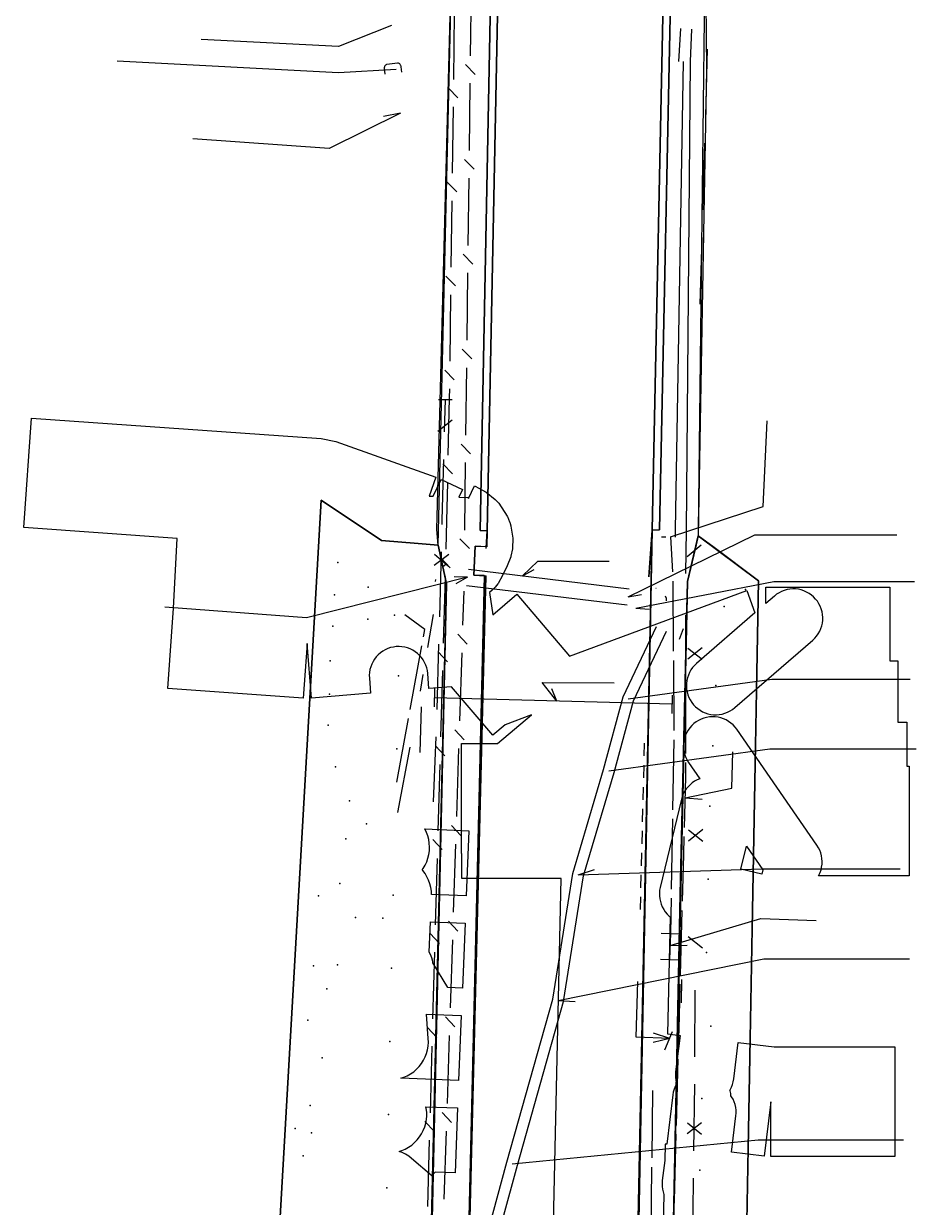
# Model space of a CAD drawing. Header units: metres. Extents: x -3903 to -3714, y 4981 to 6033.
# Drawn here: x -3834.5 to -3785.7, y 5072.1 to 5136.8 of the extents above; entities that cross this region are included whole.
import ezdxf

# ---------------------------------------------------------------- set-up
doc = ezdxf.new("R2010")
doc.units = ezdxf.units.M
for name, color, linetype in [('BENCH', 7, 'Continuous'), ('BOUNDARY', 7, 'Continuous'), ('BUSH', 7, 'Continuous'), ('CURB', 7, 'Continuous'), ('ELECTR_CABLE', 7, 'Continuous'), ('ELECTR_CABLE_COMM', 7, 'Continuous'), ('GRASS', 7, 'Continuous'), ('GROUND', 7, 'Continuous'), ('OVERHEAD_POWER_LINE', 7, 'Continuous'), ('ROAD', 7, 'Continuous'), ('SEWER', 7, 'Continuous'), ('SIDEWALK_PATH', 7, 'Continuous'), ('TRASH_BIN', 7, 'Continuous'), ('TREE', 7, 'Continuous')]:
    doc.layers.add(name, color=color, linetype=linetype)

msp = doc.modelspace()

# ---------------------------------------------------------------- linework, layer by layer
at = {"layer": 'BENCH'}
msp.add_point((-3814.823, 5087.925), dxfattribs=at)
at = {"layer": 'BOUNDARY'}
msp.add_lwpolyline([(-3797.204, 5141.794), (-3797.587, 5109.105), (-3797.591, 5108.839), (-3794.291, 5106.381), (-3796.136, 5005.265), (-3793.431, 5003.684), (-3793.82, 5002.753), (-3794.582, 5000.564), (-3822.448, 5003.496), (-3823.507, 5003.337), (-3824.261, 5004.669), (-3818.195, 5110.784), (-3814.893, 5108.573), (-3812.899, 5108.411), (-3811.801, 5108.322), (-3810.997, 5142.297)], dxfattribs=at)
at = {"layer": 'BUSH'}
for p in [(-3817.288, 5107.372), (-3815.633, 5106.036), (-3817.459, 5105.602), (-3795.012, 5105.901), (-3796.175, 5104.972), (-3815.655, 5104.284), (-3814.193, 5104.491), (-3817.556, 5103.896), (-3817.696, 5102.008), (-3817.744, 5100.175), (-3817.814, 5098.487), (-3816.654, 5094.352), (-3815.713, 5093.095), (-3816.843, 5092.274), (-3817.168, 5089.826), (-3818.348, 5089.142), (-3818.613, 5085.326), (-3817.304, 5085.378), (-3817.888, 5084.063), (-3818.146, 5080.289), (-3818.796, 5077.689), (-3819.612, 5076.422), (-3818.731, 5076.19), (-3819.187, 5074.926)]:
    msp.add_point(p, dxfattribs=at)
at = {"layer": 'CURB'}
for points in [[(-3809.136, 5108.243), (-3809.115, 5109.113)], [(-3794.582, 5000.564), (-3795.179, 5000.85), (-3801.982, 5011.9), (-3800.099, 5109.153)], [(-3793.818, 5002.753), (-3796.34, 5004.179), (-3799.613, 5010.025), (-3800.123, 5016.502), (-3799.865, 5032.574), (-3798.985, 5069.629), (-3798.57, 5089.233), (-3798.177, 5106.332), (-3797.591, 5108.839)], [(-3811.801, 5108.322), (-3811.349, 5106.22), (-3813.304, 5019.769), (-3813.478, 5015.74), (-3817.767, 5007.957), (-3817.912, 5007.856), (-3819.553, 5006.717), (-3822.191, 5004.886), (-3822.491, 5003.572), (-3822.448, 5003.496)], [(-3809.136, 5108.243), (-3809.783, 5108.273), (-3809.858, 5106.686), (-3809.176, 5106.654)], [(-3822.448, 5003.496), (-3811.452, 5015.156), (-3809.176, 5106.654)], [(-3800.537, 5096.799), (-3800.519, 5097.5)], [(-3800.567, 5095.598), (-3800.55, 5096.3)], [(-3809.524, 5095.235), (-3809.509, 5095.943)], [(-3800.598, 5094.398), (-3800.58, 5095.099)], [(-3809.549, 5094.026), (-3809.534, 5094.735)], [(-3800.628, 5093.197), (-3800.611, 5093.898)], [(-3800.659, 5091.996), (-3800.641, 5092.697)], [(-3800.689, 5090.795), (-3800.671, 5091.496)], [(-3800.72, 5089.594), (-3800.702, 5090.295)], [(-3800.744, 5088.393), (-3800.731, 5089.094)], [(-3809.936, 5077.11), (-3809.919, 5077.818)]]:
    msp.add_lwpolyline(points, dxfattribs=at)
at = {"layer": 'ELECTR_CABLE'}
for points in [[(-3798.555, 5136.58), (-3798.659, 5134.783)], [(-3798.012, 5134.777), (-3797.943, 5136.545)], [(-3797.18, 5131.802), (-3797.073, 5135.447)], [(-3798.409, 5134.773), (-3798.844, 5109.158), (-3798.851, 5108.771)], [(-3798.272, 5106.785), (-3798.23, 5109.127), (-3798.012, 5134.777)], [(-3797.331, 5126.657), (-3797.224, 5130.302)], [(-3797.481, 5121.513), (-3797.375, 5125.158)], [(-3811.781, 5116.299), (-3811.031, 5116.299)], [(-3811.453, 5114.519), (-3811.406, 5116.299)], [(-3811.826, 5114.569), (-3811.031, 5115.176)], [(-3799.101, 5108.775), (-3794.031, 5110.432), (-3793.817, 5115.119)], [(-3811.587, 5109.462), (-3811.581, 5109.666), (-3811.493, 5113.02)], [(-3799.601, 5108.784), (-3799.351, 5108.779)], [(-3799.101, 5108.775), (-3798.99, 5106.86)], [(-3811.72, 5104.404), (-3811.626, 5107.962)], [(-3798.192, 5107.714), (-3797.419, 5108.349)], [(-3812.02, 5107.227), (-3811.225, 5107.834)], [(-3812.006, 5107.827), (-3811.24, 5107.184)], [(-3798.974, 5106.36), (-3798.951, 5102.524)], [(-3812.534, 5103.722), (-3813.627, 5104.51)], [(-3812.368, 5102.738), (-3812.063, 5104.532)], [(-3798.273, 5100.973), (-3798.272, 5104.514)], [(-3812.61, 5103.309), (-3812.534, 5103.722)], [(-3798.608, 5103.182), (-3798.388, 5103.775)], [(-3813.34, 5099.339), (-3812.7, 5102.817)], [(-3811.854, 5099.346), (-3811.76, 5102.905)], [(-3798.15, 5102.102), (-3797.374, 5102.734)], [(-3798.155, 5102.702), (-3797.369, 5102.084)], [(-3798.948, 5102.024), (-3798.924, 5098.187)], [(-3812.775, 5100.339), (-3812.619, 5101.259)], [(-3805.311, 5099.799), (-3806.113, 5100.812)], [(-3806.113, 5100.812), (-3802.181, 5100.791)], [(-3812.002, 5100.484), (-3812.029, 5099.484)], [(-3805.311, 5099.799), (-3805.588, 5100.472)], [(-3799.007, 5100.125), (-3799.035, 5099.125)], [(-3798.273, 5096.932), (-3798.273, 5100.473)], [(-3799.021, 5099.625), (-3812.015, 5099.984)], [(-3814.07, 5095.37), (-3813.43, 5098.847)], [(-3812.056, 5094.291), (-3811.908, 5097.847)], [(-3798.921, 5097.687), (-3798.988, 5093.851)], [(-3814.012, 5093.698), (-3813.329, 5097.273)], [(-3798.302, 5094.505), (-3795.743, 5095.033), (-3795.705, 5097.016)], [(-3798.345, 5092.892), (-3798.273, 5095.63), (-3798.273, 5096.432)], [(-3798.302, 5094.505), (-3797.37, 5094.442)], [(-3798.997, 5093.351), (-3799.064, 5089.515)], [(-3798.45, 5088.852), (-3798.384, 5091.383), (-3798.358, 5092.392)], [(-3798.115, 5092.764), (-3797.333, 5092.14)], [(-3798.114, 5092.164), (-3797.334, 5092.79)], [(-3799.073, 5089.015), (-3799.106, 5087.097)], [(-3799.128, 5086.429), (-3794.167, 5087.901), (-3791.134, 5087.801)], [(-3798.555, 5084.813), (-3798.463, 5088.353)], [(-3799.606, 5087.114), (-3798.606, 5087.08)], [(-3799.106, 5087.097), (-3799.154, 5085.663)], [(-3798.132, 5086.926), (-3797.35, 5086.302)], [(-3799.128, 5086.429), (-3798.194, 5086.446)], [(-3799.654, 5085.68), (-3798.654, 5085.646)], [(-3799.147, 5081.349), (-3800.985, 5081.423), (-3800.89, 5084.456)], [(-3798.614, 5082.543), (-3798.568, 5084.313)], [(-3798.506, 5083.291), (-3798.478, 5084.582)], [(-3797.774, 5080.347), (-3797.764, 5083.994)], [(-3798.664, 5080.731), (-3798.614, 5082.543)], [(-3799.147, 5081.349), (-3800.036, 5081.635)], [(-3799.408, 5080.72), (-3798.986, 5081.736)], [(-3799.147, 5081.349), (-3800.056, 5081.135)], [(-3798.778, 5076.608), (-3798.678, 5080.232)], [(-3797.824, 5075.201), (-3797.781, 5078.847)], [(-3800.111, 5074.815), (-3800.071, 5078.511)], [(-3798.187, 5076.144), (-3797.401, 5076.762)], [(-3798.182, 5076.744), (-3797.406, 5076.112)], [(-3798.892, 5072.485), (-3798.792, 5076.109)], [(-3800.157, 5070.619), (-3800.117, 5074.315)], [(-3797.885, 5070.055), (-3797.842, 5073.701)]]:
    msp.add_lwpolyline(points, dxfattribs=at)
for points in [[(-3810.269, 5089.153), (-3812.16, 5089.231), (-3812.169, 5089.406), (-3812.201, 5089.61), (-3812.253, 5089.809), (-3812.324, 5090.003), (-3812.413, 5090.189), (-3812.52, 5090.365), (-3812.644, 5090.529), (-3812.679, 5090.567), (-3812.619, 5090.648), (-3812.515, 5090.826), (-3812.428, 5091.013), (-3812.36, 5091.208), (-3812.311, 5091.408), (-3812.283, 5091.612), (-3812.274, 5091.818), (-3812.286, 5092.024), (-3812.318, 5092.227), (-3812.369, 5092.427), (-3812.44, 5092.62), (-3812.53, 5092.806), (-3812.532, 5092.81), (-3810.121, 5092.709)], [(-3810.332, 5087.654), (-3810.481, 5084.098), (-3811.281, 5084.131), (-3812.086, 5085.489), (-3812.096, 5085.552), (-3812.151, 5085.751), (-3812.225, 5085.943), (-3812.286, 5086.065), (-3812.217, 5087.733)], [(-3810.543, 5082.599), (-3810.692, 5079.043), (-3813.84, 5079.174), (-3813.677, 5079.229), (-3813.489, 5079.312), (-3813.31, 5079.414), (-3813.141, 5079.533), (-3812.986, 5079.668), (-3812.844, 5079.817), (-3812.717, 5079.98), (-3812.607, 5080.154), (-3812.515, 5080.338), (-3812.441, 5080.531), (-3812.386, 5080.73), (-3812.351, 5080.933), (-3812.336, 5081.138), (-3812.342, 5081.344), (-3812.442, 5082.678)], [(-3810.753, 5077.559), (-3810.875, 5074.001), (-3811.97, 5074.039), (-3812.14, 5073.839), (-3813.251, 5074.787), (-3813.414, 5074.913), (-3813.589, 5075.022), (-3813.774, 5075.113), (-3813.935, 5075.174), (-3813.788, 5075.221), (-3813.599, 5075.303), (-3813.419, 5075.403), (-3813.249, 5075.52), (-3813.092, 5075.653), (-3812.948, 5075.801), (-3812.82, 5075.962), (-3812.708, 5076.135), (-3812.613, 5076.318), (-3812.537, 5076.51), (-3812.48, 5076.708), (-3812.443, 5076.91), (-3812.426, 5077.116), (-3812.429, 5077.322), (-3812.452, 5077.527), (-3812.472, 5077.618)]]:
    msp.add_lwpolyline(points, close=True, dxfattribs=at)
at = {"layer": 'ELECTR_CABLE_COMM'}
for points in [[(-3810.029, 5135.09), (-3809.984, 5138.778)], [(-3810.924, 5137.438), (-3810.972, 5133.799)], [(-3809.777, 5134.072), (-3810.3, 5134.608)], [(-3811.243, 5133.318), (-3810.72, 5132.781)], [(-3810.093, 5129.903), (-3810.048, 5133.59)], [(-3810.991, 5132.299), (-3811.038, 5128.661)], [(-3809.84, 5128.885), (-3810.364, 5129.421)], [(-3811.309, 5128.179), (-3810.786, 5127.642)], [(-3810.156, 5124.715), (-3810.111, 5128.403)], [(-3811.058, 5127.161), (-3811.105, 5123.522)], [(-3809.903, 5123.697), (-3810.427, 5124.233)], [(-3811.376, 5123.041), (-3810.853, 5122.504)], [(-3810.219, 5119.528), (-3810.174, 5123.215)], [(-3811.124, 5122.023), (-3811.171, 5118.384)], [(-3809.967, 5118.51), (-3810.49, 5119.046)], [(-3811.442, 5117.903), (-3810.919, 5117.366)], [(-3810.283, 5114.34), (-3810.238, 5118.028)], [(-3811.191, 5116.884), (-3811.197, 5116.385), (-3811.265, 5113.246)], [(-3810.03, 5113.322), (-3810.554, 5113.858)], [(-3811.54, 5112.767), (-3811.022, 5112.226)], [(-3810.346, 5109.153), (-3810.301, 5112.84)], [(-3811.297, 5111.747), (-3811.342, 5109.656), (-3811.385, 5108.109)], [(-3810.094, 5108.135), (-3810.617, 5108.671)], [(-3801.411, 5105.5), (-3794.494, 5108.893)], [(-3794.494, 5108.893), (-3786.739, 5108.893)], [(-3811.664, 5107.632), (-3811.149, 5107.087)], [(-3811.381, 5107.276), (-3811.542, 5107.14)], [(-3807.193, 5106.656), (-3806.348, 5107.459)], [(-3806.348, 5107.459), (-3802.449, 5107.459)], [(-3811.427, 5106.61), (-3811.529, 5102.972)], [(-3810.149, 5107.015), (-3801.357, 5105.947)], [(-3807.193, 5106.656), (-3806.548, 5106.993)], [(-3810.203, 5106.568), (-3819, 5104.352)], [(-3811.951, 5106.448), (-3811.967, 5106.337)], [(-3810.203, 5106.568), (-3810.931, 5106.591)], [(-3810.203, 5106.568), (-3810.833, 5106.203)], [(-3810.257, 5106.121), (-3801.465, 5105.054)], [(-3800.992, 5104.886), (-3793.462, 5106.343)], [(-3799.882, 5105.952), (-3799.899, 5105.96)], [(-3793.462, 5106.343), (-3785.773, 5106.343)], [(-3810.448, 5103.943), (-3810.387, 5105.809)], [(-3801.411, 5105.5), (-3800.695, 5105.629)], [(-3799.326, 5105.416), (-3799.373, 5105.546)], [(-3799.319, 5105.285), (-3799.326, 5105.416)], [(-3819, 5104.352), (-3826.733, 5104.927)], [(-3800.992, 5104.886), (-3800.267, 5104.823)], [(-3820.916, 5035.526), (-3820.296, 5036.746), (-3818.672, 5040.603), (-3816.599, 5045.35), (-3814.447, 5051.118), (-3813.161, 5056.322), (-3811.735, 5062.677), (-3809.58, 5068.928), (-3808.049, 5074.582), (-3805.533, 5083.494), (-3804.446, 5090.371), (-3802.765, 5096.058), (-3801.699, 5100.025), (-3799.87, 5103.882)], [(-3820.382, 5035.254), (-3819.752, 5036.494), (-3818.12, 5040.367), (-3816.043, 5045.124), (-3813.873, 5050.94), (-3812.577, 5056.184), (-3811.157, 5062.513), (-3809.006, 5068.752), (-3807.471, 5074.422), (-3804.945, 5083.366), (-3803.86, 5090.239), (-3802.187, 5095.896), (-3801.133, 5099.817), (-3799.328, 5103.625)], [(-3810.216, 5102.92), (-3810.728, 5103.467)], [(-3811.807, 5102.495), (-3811.292, 5101.95)], [(-3810.618, 5098.711), (-3810.497, 5102.444)], [(-3811.571, 5101.473), (-3811.672, 5097.836)], [(-3801.416, 5099.921), (-3793.561, 5100.996), (-3786.001, 5100.996)], [(-3810.387, 5097.688), (-3810.899, 5098.235)], [(-3811.951, 5097.358), (-3811.436, 5096.814)], [(-3810.789, 5093.48), (-3810.667, 5097.212)], [(-3802.476, 5095.977), (-3793.668, 5097.195), (-3785.669, 5097.195)], [(-3811.714, 5096.336), (-3811.816, 5092.699)], [(-3810.557, 5092.456), (-3811.069, 5093.003)], [(-3812.094, 5092.221), (-3811.579, 5091.677)], [(-3810.959, 5088.248), (-3810.838, 5091.98)], [(-3811.858, 5091.199), (-3811.959, 5087.562)], [(-3804.153, 5090.305), (-3794.103, 5090.62), (-3786.544, 5090.62)], [(-3804.153, 5090.305), (-3803.261, 5090.583)], [(-3810.728, 5087.225), (-3811.24, 5087.772)], [(-3812.238, 5087.085), (-3811.723, 5086.54)], [(-3811.13, 5083.016), (-3811.008, 5086.749)], [(-3812.001, 5086.063), (-3812.103, 5082.425)], [(-3805.239, 5083.43), (-3793.999, 5085.705), (-3786.05, 5085.705)], [(-3805.239, 5083.43), (-3804.307, 5083.363)], [(-3810.898, 5081.993), (-3811.41, 5082.54)], [(-3812.381, 5081.948), (-3811.866, 5081.403)], [(-3811.3, 5077.785), (-3811.179, 5081.517)], [(-3812.145, 5080.926), (-3812.246, 5077.289)], [(-3811.069, 5076.762), (-3811.581, 5077.309)], [(-3812.525, 5076.811), (-3812.01, 5076.267)], [(-3811.471, 5072.553), (-3811.349, 5076.286)], [(-3812.288, 5075.789), (-3812.39, 5072.152)], [(-3807.76, 5074.502), (-3794.32, 5075.803), (-3786.364, 5075.803)]]:
    msp.add_lwpolyline(points, dxfattribs=at)
at = {"layer": 'GRASS'}
msp.add_lwpolyline([(-3813.482, 5015.66), (-3811.349, 5106.22), (-3811.801, 5108.322), (-3812.899, 5108.411), (-3814.893, 5108.573), (-3818.195, 5110.784), (-3824.26, 5004.668)], dxfattribs=at)
msp.add_lwpolyline([(-3797.744, 5108.184), (-3798.177, 5106.332), (-3798.57, 5089.233), (-3798.985, 5069.629), (-3799.865, 5032.574), (-3800.123, 5016.502), (-3799.775, 5012.079), (-3798.816, 5007.7), (-3798.368, 5006.675), (-3797.707, 5005.663), (-3796.34, 5004.179), (-3793.899, 5002.787), (-3793.423, 5003.677), (-3796.13, 5005.218), (-3794.291, 5106.381), (-3796.713, 5108.203), (-3797.591, 5108.839)], close=True, dxfattribs=at)
at = {"layer": 'GROUND'}
for points in [[(-3808.871, 5141.898), (-3808.471, 5141.89), (-3809.115, 5109.113), (-3809.515, 5109.122)], [(-3800.099, 5109.153), (-3799.43, 5141.648), (-3799.43, 5141.648), (-3799.03, 5141.639), (-3799.698, 5109.168), (-3800.099, 5109.153), (-3801.982, 5011.9), (-3801.996, 5012.198), (-3801.996, 5015.886), (-3800.099, 5109.153), (-3800.289, 5106.59)], [(-3823.507, 5003.337), (-3824.261, 5004.669), (-3818.195, 5110.784), (-3814.893, 5108.573), (-3812.899, 5108.411), (-3811.801, 5108.322), (-3811.349, 5106.22), (-3813.399, 5015.74), (-3813.812, 5013.462), (-3814.705, 5011.356), (-3816.037, 5009.496), (-3817.767, 5007.957), (-3822.236, 5004.853), (-3822.486, 5004.565), (-3822.609, 5004.216), (-3822.598, 5003.847), (-3822.448, 5003.496)], [(-3794.291, 5106.381), (-3796.136, 5005.265), (-3793.431, 5003.684), (-3793.82, 5002.753), (-3794.582, 5000.564), (-3793.825, 5002.741), (-3795.961, 5003.904), (-3797.39, 5005.084), (-3798.5, 5006.539), (-3799.254, 5008.207), (-3799.613, 5010.025), (-3800.123, 5016.502), (-3798.177, 5106.332), (-3797.591, 5108.839)]]:
    msp.add_lwpolyline(points, close=True, dxfattribs=at)
at = {"layer": 'OVERHEAD_POWER_LINE'}
msp.add_lwpolyline([(-3812.779, 5096.99), (-3812.716, 5099.489)], dxfattribs=at)
at = {"layer": 'ROAD'}
for points in [[(-3811.453, 5015.158), (-3809.277, 5106.654), (-3809.278, 5106.658), (-3809.28, 5106.661), (-3809.283, 5106.663), (-3809.287, 5106.664), (-3809.858, 5106.686), (-3809.858, 5106.687), (-3809.783, 5108.273), (-3809.782, 5108.273), (-3809.196, 5108.246), (-3809.195, 5108.245), (-3809.198, 5108.181), (-3809.197, 5108.177), (-3809.195, 5108.174), (-3809.192, 5108.172), (-3809.188, 5108.171), (-3809.184, 5108.171), (-3809.181, 5108.173), (-3809.179, 5108.176), (-3809.178, 5108.18), (-3809.115, 5109.113), (-3809.115, 5109.114), (-3808.471, 5141.89)], [(-3799.43, 5141.648), (-3800.099, 5109.153), (-3801.996, 5015.886)]]:
    msp.add_lwpolyline(points, dxfattribs=at)
at = {"layer": 'SEWER'}
for points in [[(-3814.348, 5136.744), (-3817.244, 5135.597), (-3824.747, 5135.971)], [(-3814.106, 5134.343), (-3817.244, 5134.164), (-3829.341, 5134.803)], [(-3813.789, 5134.201), (-3813.822, 5134.477), (-3813.829, 5134.515), (-3813.84, 5134.544), (-3813.856, 5134.584), (-3813.879, 5134.618), (-3813.902, 5134.643), (-3813.935, 5134.664), (-3813.969, 5134.681), (-3813.997, 5134.684), (-3814.025, 5134.686), (-3814.606, 5134.615), (-3814.631, 5134.608), (-3814.65, 5134.598), (-3814.674, 5134.582), (-3814.69, 5134.564), (-3814.71, 5134.538), (-3814.727, 5134.511), (-3814.737, 5134.477), (-3814.748, 5134.43), (-3814.748, 5134.393), (-3814.711, 5134.085)], [(-3813.865, 5131.942), (-3817.76, 5130.017), (-3825.217, 5130.555)], [(-3813.865, 5131.942), (-3814.783, 5131.767)], [(-3805.663, 5063.877), (-3805.08, 5090.101), (-3810.504, 5090.101), (-3810.504, 5091.471), (-3810.522, 5091.471), (-3810.522, 5097.471), (-3808.56, 5097.471), (-3806.7, 5099.055), (-3808.142, 5098.497), (-3808.812, 5097.927), (-3811.074, 5100.582), (-3812.304, 5100.483), (-3812.371, 5101.31), (-3812.391, 5101.466), (-3812.427, 5101.619), (-3812.477, 5101.768), (-3812.541, 5101.911), (-3812.62, 5102.047), (-3812.711, 5102.175), (-3812.814, 5102.293), (-3812.929, 5102.4), (-3813.053, 5102.496), (-3813.187, 5102.579), (-3813.327, 5102.649), (-3813.474, 5102.704), (-3813.626, 5102.745), (-3813.781, 5102.771), (-3813.937, 5102.782), (-3814.094, 5102.777), (-3814.25, 5102.756), (-3814.403, 5102.721), (-3814.552, 5102.671), (-3814.695, 5102.606), (-3814.831, 5102.528), (-3814.959, 5102.436), (-3815.077, 5102.333), (-3815.184, 5102.219), (-3815.28, 5102.094), (-3815.363, 5101.961), (-3815.433, 5101.82), (-3815.488, 5101.673), (-3815.529, 5101.522), (-3815.555, 5101.367), (-3815.566, 5101.21), (-3815.561, 5101.053), (-3815.494, 5100.226), (-3818.723, 5099.966), (-3818.964, 5102.954), (-3819.179, 5099.964), (-3826.58, 5100.495), (-3826.265, 5104.888), (-3826.07, 5108.695), (-3834.456, 5109.285), (-3834.035, 5115.27), (-3818.196, 5114.156), (-3817.402, 5113.99), (-3811.927, 5112.043), (-3812.294, 5111.011), (-3812.073, 5111.002), (-3811.631, 5111.92), (-3810.475, 5111.363), (-3810.674, 5110.949), (-3810.145, 5110.929), (-3810.147, 5110.876), (-3809.816, 5111.566), (-3809.537, 5111.431), (-3809.211, 5111.249), (-3809.18, 5111.229), (-3808.686, 5110.83), (-3808.651, 5110.795), (-3808.512, 5110.646), (-3808.489, 5110.62), (-3808.031, 5109.916), (-3808.017, 5109.886), (-3807.904, 5109.609), (-3807.893, 5109.579), (-3807.834, 5109.388), (-3807.827, 5109.365), (-3807.722, 5108.716), (-3807.721, 5108.687), (-3807.741, 5108.156), (-3807.743, 5108.134), (-3807.827, 5107.717), (-3807.834, 5107.692), (-3808.023, 5107.188), (-3808.277, 5106.661), (-3808.527, 5106.234), (-3808.543, 5106.211), (-3808.689, 5106.021), (-3808.707, 5105.999), (-3809.002, 5105.743), (-3808.813, 5104.523), (-3807.502, 5105.641), (-3804.615, 5102.253), (-3794.935, 5105.838), (-3794.486, 5104.627), (-3797.682, 5101.86), (-3797.796, 5101.752), (-3797.898, 5101.633), (-3797.988, 5101.504), (-3798.065, 5101.368), (-3798.129, 5101.224), (-3798.178, 5101.075), (-3798.212, 5100.921), (-3798.231, 5100.766), (-3798.234, 5100.609), (-3798.222, 5100.452), (-3798.195, 5100.297), (-3798.153, 5100.146), (-3798.096, 5100), (-3798.025, 5099.86), (-3797.941, 5099.727), (-3797.844, 5099.603), (-3797.736, 5099.49), (-3797.617, 5099.388), (-3797.488, 5099.297), (-3797.352, 5099.22), (-3797.208, 5099.157), (-3797.059, 5099.108), (-3796.905, 5099.074), (-3796.75, 5099.055), (-3796.593, 5099.051), (-3796.436, 5099.063), (-3796.281, 5099.09), (-3796.13, 5099.132), (-3795.984, 5099.189), (-3795.844, 5099.26), (-3795.711, 5099.344), (-3795.587, 5099.441), (-3791.333, 5103.124), (-3791.22, 5103.233), (-3791.118, 5103.352), (-3791.027, 5103.48), (-3790.95, 5103.617), (-3790.887, 5103.761), (-3790.838, 5103.91), (-3790.804, 5104.063), (-3790.785, 5104.219), (-3790.781, 5104.376), (-3790.793, 5104.533), (-3790.82, 5104.687), (-3790.862, 5104.839), (-3790.919, 5104.985), (-3790.99, 5105.125), (-3791.074, 5105.258), (-3791.171, 5105.381), (-3791.28, 5105.495), (-3791.399, 5105.597), (-3791.527, 5105.687), (-3791.664, 5105.764), (-3791.808, 5105.828), (-3791.957, 5105.877), (-3792.11, 5105.911), (-3792.266, 5105.93), (-3792.423, 5105.933), (-3792.579, 5105.921), (-3792.734, 5105.894), (-3792.885, 5105.852), (-3793.032, 5105.795), (-3793.172, 5105.725), (-3793.304, 5105.64), (-3793.428, 5105.544), (-3793.893, 5105.141), (-3793.893, 5106.025), (-3787.116, 5106.025), (-3787.116, 5102.003), (-3786.683, 5102.003), (-3786.683, 5098.646), (-3786.195, 5098.646), (-3786.195, 5096.248), (-3786.061, 5096.248), (-3786.061, 5090.248), (-3791.009, 5090.248), (-3790.993, 5090.275), (-3790.928, 5090.418), (-3790.878, 5090.567), (-3790.842, 5090.719), (-3790.821, 5090.875), (-3790.816, 5091.032), (-3790.826, 5091.189), (-3790.852, 5091.344), (-3790.892, 5091.495), (-3790.947, 5091.642), (-3791.017, 5091.783), (-3791.1, 5091.917), (-3795.478, 5098.255), (-3795.574, 5098.38), (-3795.681, 5098.495), (-3795.799, 5098.598), (-3795.927, 5098.69), (-3796.062, 5098.768), (-3796.205, 5098.833), (-3796.354, 5098.884), (-3796.507, 5098.92), (-3796.663, 5098.94), (-3796.82, 5098.946), (-3796.976, 5098.935), (-3797.131, 5098.91), (-3797.283, 5098.869), (-3797.43, 5098.814), (-3797.571, 5098.745), (-3797.704, 5098.662), (-3797.829, 5098.567), (-3797.944, 5098.459), (-3798.047, 5098.342), (-3798.139, 5098.214), (-3798.217, 5098.078), (-3798.282, 5097.935), (-3798.333, 5097.786), (-3798.369, 5097.634), (-3798.389, 5097.478), (-3798.395, 5097.321), (-3798.384, 5097.164), (-3798.359, 5097.009), (-3798.318, 5096.858), (-3798.263, 5096.711), (-3798.194, 5096.57), (-3798.111, 5096.436), (-3797.502, 5095.554), (-3797.503, 5095.553), (-3797.648, 5095.492), (-3797.786, 5095.417), (-3797.915, 5095.328), (-3798.036, 5095.228), (-3798.146, 5095.116), (-3798.244, 5094.993), (-3798.33, 5094.862), (-3798.403, 5094.723), (-3798.462, 5094.577), (-3798.506, 5094.427), (-3799.666, 5089.613), (-3799.696, 5089.459), (-3799.71, 5089.302), (-3799.708, 5089.145), (-3799.691, 5088.989), (-3799.659, 5088.835), (-3799.612, 5088.685), (-3799.551, 5088.541), (-3799.476, 5088.403), (-3799.387, 5088.273), (-3799.287, 5088.153), (-3799.175, 5088.043), (-3799.125, 5088.003), (-3799.267, 5081.601), (-3798.579, 5081.516), (-3798.822, 5079.531), (-3798.834, 5079.375), (-3798.83, 5079.218), (-3798.811, 5079.062), (-3798.776, 5078.909), (-3798.767, 5078.882), (-3798.784, 5078.855), (-3798.855, 5078.714), (-3798.911, 5078.568), (-3798.953, 5078.417), (-3798.98, 5078.262), (-3799.312, 5075.561), (-3799.401, 5075.572), (-3799.421, 5074.671), (-3799.555, 5073.576), (-3799.567, 5073.419), (-3799.563, 5073.262), (-3799.544, 5073.106), (-3799.509, 5072.953), (-3799.462, 5072.811), (-3799.664, 5063.744)]]:
    msp.add_lwpolyline(points, dxfattribs=at)
for points in [[(-3794.113, 5090.332), (-3795.26, 5090.608), (-3794.956, 5091.869), (-3794.056, 5090.566)], [(-3793.436, 5080.885), (-3786.843, 5080.885), (-3786.843, 5074.885), (-3793.62, 5074.885), (-3793.62, 5077.885), (-3793.986, 5074.907), (-3795.772, 5075.126), (-3795.528, 5077.111), (-3795.516, 5077.268), (-3795.52, 5077.425), (-3795.54, 5077.581), (-3795.574, 5077.734), (-3795.624, 5077.883), (-3795.687, 5078.026), (-3795.765, 5078.163), (-3795.8, 5078.212), (-3795.815, 5078.341), (-3795.85, 5078.494), (-3795.859, 5078.521), (-3795.842, 5078.548), (-3795.771, 5078.689), (-3795.715, 5078.835), (-3795.673, 5078.986), (-3795.646, 5079.141), (-3795.403, 5081.126)]]:
    msp.add_lwpolyline(points, close=True, dxfattribs=at)
at = {"layer": 'SIDEWALK_PATH'}
for points in [[(-3813.399, 5015.74), (-3811.349, 5106.22), (-3811.801, 5108.322), (-3811.878, 5109.179), (-3811.026, 5142.196)], [(-3808.871, 5141.898), (-3809.515, 5109.122), (-3809.115, 5109.113), (-3809.136, 5108.243), (-3809.783, 5108.273), (-3809.858, 5106.686), (-3809.236, 5106.656), (-3811.452, 5015.156)], [(-3797.204, 5141.797), (-3797.13, 5134.334), (-3797.287, 5126.403), (-3797.591, 5108.839), (-3798.177, 5106.332), (-3800.123, 5016.502), (-3799.613, 5010.025), (-3799.254, 5008.207), (-3798.5, 5006.539), (-3797.39, 5005.084), (-3795.961, 5003.904), (-3793.825, 5002.741), (-3794.582, 5000.564), (-3797.542, 5002.32), (-3799.844, 5004.789), (-3801.368, 5007.801), (-3801.996, 5011.185), (-3800.099, 5109.153), (-3799.698, 5109.168), (-3799.03, 5141.639)]]:
    msp.add_lwpolyline(points, dxfattribs=at)
at = {"layer": 'TRASH_BIN'}
msp.add_point((-3816.323, 5087.959), dxfattribs=at)
at = {"layer": 'TREE'}
for p in [(-3813.966, 5101.182), (-3796.635, 5100.651), (-3814.055, 5097.183), (-3796.794, 5097.346), (-3817.41, 5096.196), (-3796.95, 5094.052), (-3797.039, 5090.053), (-3814.257, 5089.185), (-3797.129, 5086.054), (-3814.346, 5085.186), (-3818.933, 5082.348), (-3796.904, 5082.029), (-3814.436, 5081.187), (-3797.392, 5078.067), (-3814.525, 5077.188), (-3797.505, 5074.14), (-3814.614, 5073.189)]:
    msp.add_point(p, dxfattribs=at)

doc.saveas('drawing.dxf')
